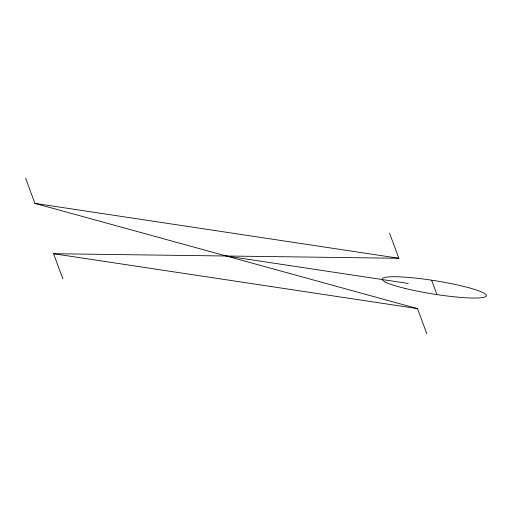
<?xml version="1.0" encoding="UTF-8"?>
<svg xmlns="http://www.w3.org/2000/svg" width="512" height="512" viewBox="0 0 512 512"><rect width="100%" height="100%" fill="white"/><g stroke="black" fill="none" stroke-linecap="round" stroke-linejoin="round"><path stroke-width="0.77" d="M62.906 278.899L53.581 253.728L398.848 258.272L389.517 233.101M25.6 178.208L34.925 203.379L398.848 258.272M226.291 256.013L408.25 283.456M53.581 253.728L417.498 308.621L426.822 333.792M34.925 203.379L417.498 308.621M431.61 280.186L436.947 294.586M405.626 288.544A52.781 6.707 9.1 0 0 486.317 295.981A52.781 6.707 9.1 0 0 410.893 277.632A52.781 6.707 9.1 0 0 405.626 288.544"/></g></svg>
